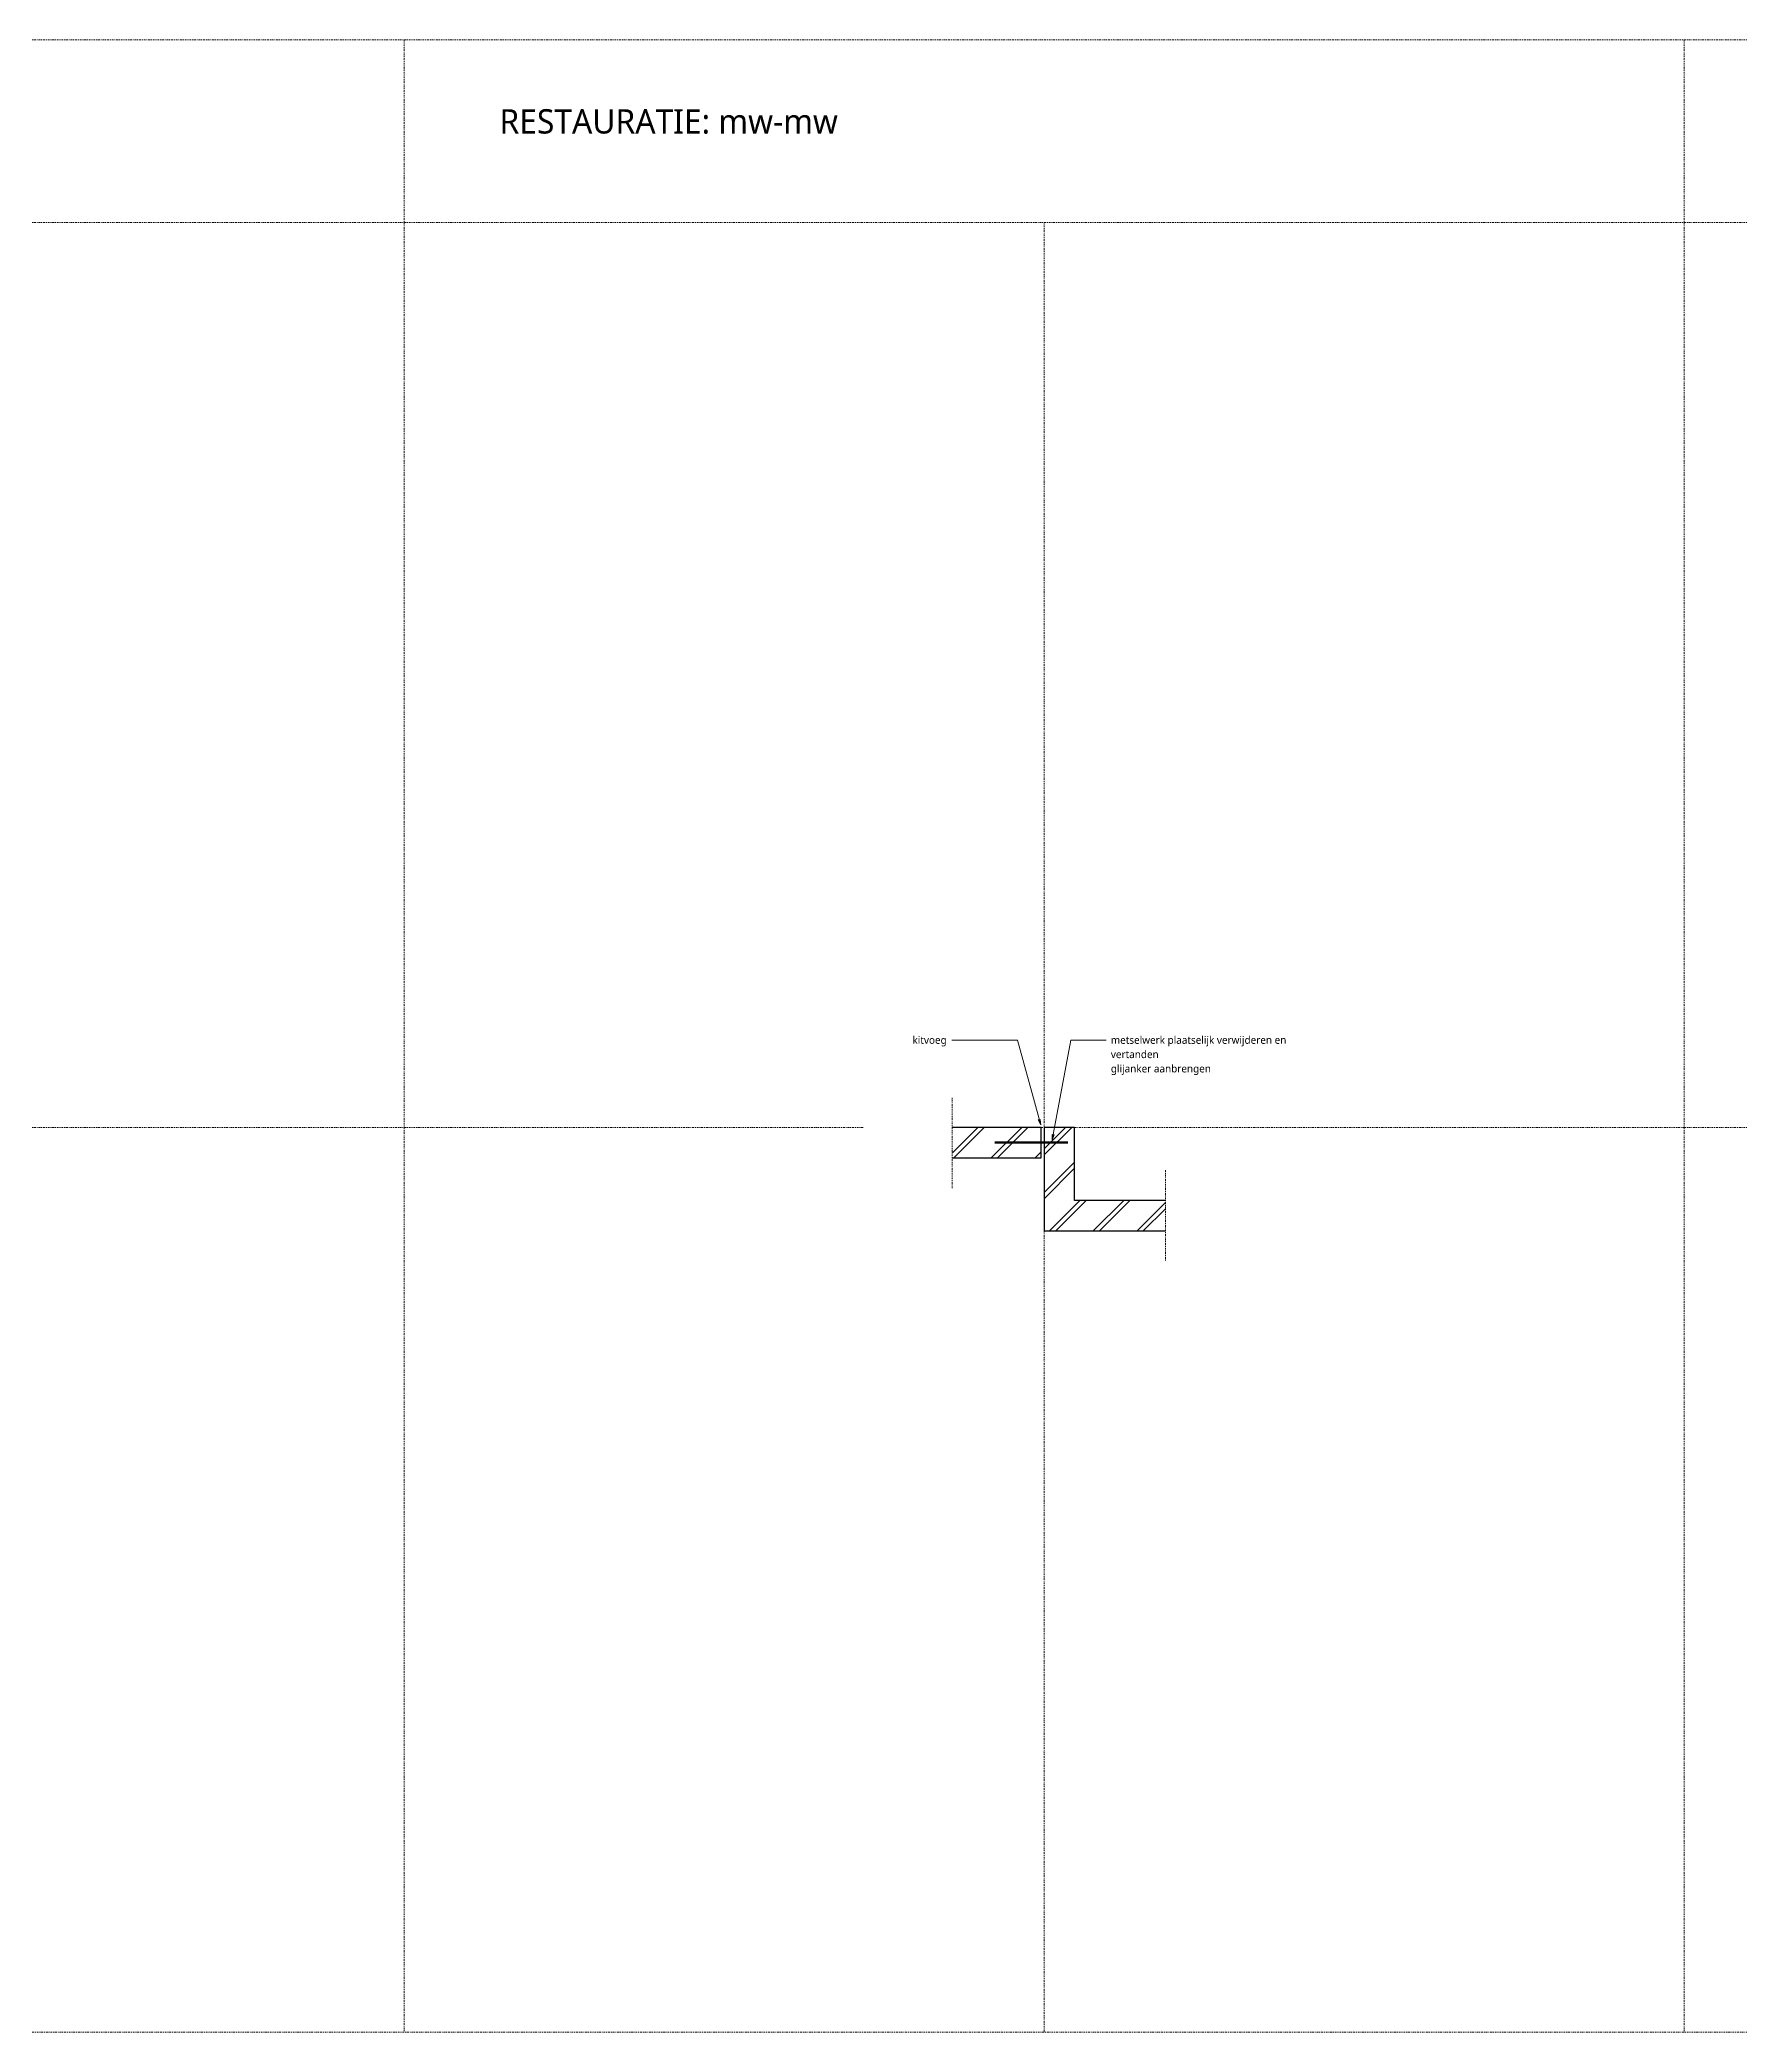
# Model space of a CAD drawing. Header units: millimetres. Extents: x -14163 to 55687, y -143 to 37302.
# Drawn here: x 29291 to 34868, y 7560 to 14100 of the extents above; entities that cross this region are included whole.
import ezdxf

# ---------------------------------------------------------------- set-up
doc = ezdxf.new("R2010")
doc.units = ezdxf.units.MM
doc.linetypes.add('MV_center', pattern=[15, 6, -3, 3, -3])
for name, color, linetype, lineweight in [('A-DETL', 90, 'Continuous', 13), ('A-DETL-GENF', 92, 'Continuous', 18), ('G-ANNO-TEXT', 231, 'Continuous', 13)]:
    doc.layers.add(name, color=color, linetype=linetype, lineweight=lineweight)
doc.styles.add('Segoe UI_3', font='segoeui.ttf', dxfattribs={"height": 25})
doc.styles.add('Segoe UI_5', font='segoeui.ttf', dxfattribs={"height": 80})
pattern_1 = [(45, (0, 0), (-71.84205, 71.84205), []), (45, (20.32, 0), (-71.84205, 71.84205), [])]

# ---------------------------------------------------------------- blocks, each defined once
blk = doc.blocks.new('NLRS_00_DI_maskeer - Type 1-4234634-Details Constructie')
at = {"layer": 'A-DETL-GENF', "linetype": 'MV_center'}
blk.add_line((200, 0), (-100, 0), dxfattribs=at)

msp = doc.modelspace()

# ---------------------------------------------------------------- hatches: boundary and pattern name
at = {"layer": 'A-DETL-GENF', "lineweight": 13}
h = msp.add_hatch(dxfattribs=at)
h.set_pattern_fill('FP_115', color=254, style=0, pattern_type=2)
h.set_pattern_definition(pattern_1)
h.paths.add_polyline_path([(32577, 10429.9), (32577, 10529.9), (32285, 10529.9), (32285, 10429.9)])
h = msp.add_hatch(dxfattribs=at)
h.set_pattern_fill('FP_115', color=254, style=0, pattern_type=2)
h.set_pattern_definition(pattern_1)
h.paths.add_polyline_path([(32587, 10189.9), (32985, 10189.9), (32985, 10289.9), (32687, 10289.9), (32687, 10529.9), (32587, 10529.9)])
at = {"layer": 'G-ANNO-TEXT'}
for points in [[(32575.8, 10538.1), (32574.1, 10556.3), (32567.9, 10554.6)], [(32613.2, 10488.6), (32619.6, 10505.7), (32613.4, 10506.9)]]:
    msp.add_hatch(color=7, dxfattribs=at).paths.add_polyline_path(points)

# ---------------------------------------------------------------- linework, layer by layer
at = {"layer": 'A-DETL', "linetype": 'MV_center', "lineweight": 18}
for p, q in [((26287, 14099.9), (30487, 14099.9)), ((30487, 14099.9), (30487, 7559.9)), ((30487, 14099.9), (30487, 7559.9)), ((30487, 14099.9), (34687, 14099.9)), ((34687, 14099.9), (34687, 7559.9)), ((34687, 14099.9), (34687, 7559.9)), ((34687, 14099.9), (38887, 14099.9)), ((26287, 13499.9), (30487, 13499.9)), ((30487, 13499.9), (34687, 13499.9)), ((32587, 10529.9), (32587, 13499.9)), ((34687, 13499.9), (38887, 13499.9)), ((26287, 10529.9), (30487, 10529.9)), ((30487, 10529.9), (31995.3, 10529.9)), ((32577, 10529.9), (32587, 10529.9)), ((32687, 10529.9), (34687, 10529.9)), ((34687, 10529.9), (38887, 10529.9)), ((32587, 7559.9), (32587, 10189.9)), ((30487, 7559.9), (26287, 7559.9)), ((34687, 7559.9), (30487, 7559.9)), ((38887, 7559.9), (34687, 7559.9))]:
    msp.add_line(p, q, dxfattribs=at)
at = {"layer": 'A-DETL', "lineweight": 25}
for p, q in [((32577, 10529.9), (32285, 10529.9)), ((32577, 10429.9), (32577, 10529.9)), ((32687, 10529.9), (32587, 10529.9)), ((32587, 10529.9), (32587, 10189.9)), ((32687, 10289.9), (32687, 10529.9)), ((32285, 10429.9), (32577, 10429.9)), ((32985, 10289.9), (32687, 10289.9)), ((32587, 10189.9), (32985, 10189.9))]:
    msp.add_line(p, q, dxfattribs=at)
at = {"layer": 'A-DETL', "lineweight": 50}
msp.add_line((32665, 10479.9), (32425, 10479.9), dxfattribs=at)
at = {"layer": 'G-ANNO-TEXT', "color": 250}
for p, q in [((32284.4, 10816.7), (32283.8, 10816.7)), ((32499.4, 10816.7), (32284.4, 10816.7)), ((32575.8, 10538.1), (32499.4, 10816.7)), ((32613.2, 10488.6), (32674.6, 10816.7)), ((32674.6, 10816.7), (32791, 10816.7)), ((32574.1, 10556.3), (32567.9, 10554.6)), ((32567.9, 10554.6), (32575.8, 10538.1)), ((32575.8, 10538.1), (32574.1, 10556.3)), ((32613.4, 10506.9), (32613.2, 10488.6)), ((32613.2, 10488.6), (32619.6, 10505.7)), ((32619.6, 10505.7), (32613.4, 10506.9))]:
    msp.add_line(p, q, dxfattribs=at)

# ---------------------------------------------------------------- block references
at = {"layer": 'A-DETL-GENF', "linetype": 'MV_center'}
for p, rotation in [((32285, 10529.9), 270), ((32985, 10189.9), 90)]:
    msp.add_blockref('NLRS_00_DI_maskeer - Type 1-4234634-Details Constructie', p, dxfattribs=dict(at, rotation=rotation))

# ---------------------------------------------------------------- texts
at = {"layer": 'G-ANNO-TEXT', "color": 7, "attachment_point": 1}
for s, insert, char_height, width, style in [('RESTAURATIE: mw-mw', (30799.8, 13872.3), 80, 1400.548, 'Segoe UI_5'), ('kitvoeg', (32155, 10829.2), 25, 137.89, 'Segoe UI_3'), ('metselwerk plaatselijk verwijderen en ', (32806, 10829.2), 25, 708.692, 'Segoe UI_3'), ('vertanden', (32806, 10782.3), 25, 188.397, 'Segoe UI_3'), ('glijanker aanbrengen', (32806, 10735.3), 25, 396.034, 'Segoe UI_3')]:
    msp.add_mtext(s, dxfattribs=dict(at, insert=insert, char_height=char_height, width=width, style=style))

doc.saveas('drawing.dxf')
